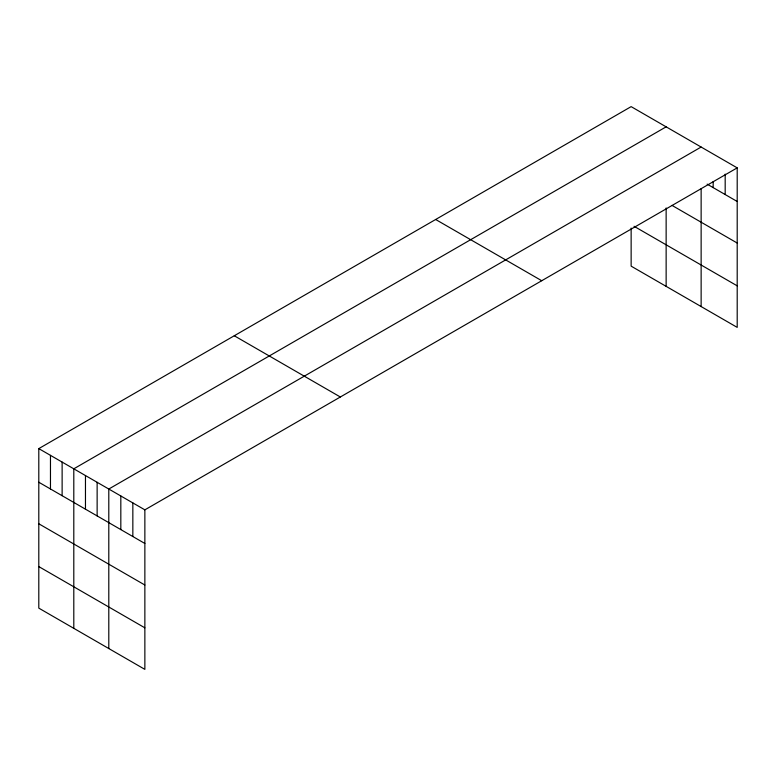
<?xml version="1.0" encoding="UTF-8"?>
<svg xmlns="http://www.w3.org/2000/svg" width="776" height="776" viewBox="0 0 776 776"><rect width="100%" height="100%" fill="white"/><g stroke="black" fill="none" stroke-linecap="round" stroke-linejoin="round"><path stroke-width="1.16" d="M737.2 167.868L144.86 509.851L144.86 669.368L38.8 608.132L38.8 448.615L631.14 106.632L737.2 167.868L737.2 327.385L631.14 266.149L631.14 228.066M666.138 126.837L73.798 468.82L73.798 628.337M701.135 147.042L108.795 489.035L108.795 648.552M707.149 184.135L737.2 201.488M671.977 205.378L737.2 243.034M634.06 226.291L737.2 285.84M435.666 219.492L541.726 280.718M234.274 335.765L340.334 396.992M38.8 448.615L144.86 509.851M38.8 482.235L144.86 543.472M38.8 523.781L144.86 585.017M38.8 566.587L144.86 627.823M725.182 174.134L725.182 194.543M713.163 181.603L713.163 187.608M701.135 188.743L701.135 306.559M666.138 207.949L666.138 286.354M132.841 502.906L132.841 536.526M120.823 495.971L120.823 529.591M97.136 482.294L97.136 515.914M85.467 475.562L85.467 509.182M62.128 462.089L62.128 495.709M50.469 455.357L50.469 488.977"/></g></svg>
